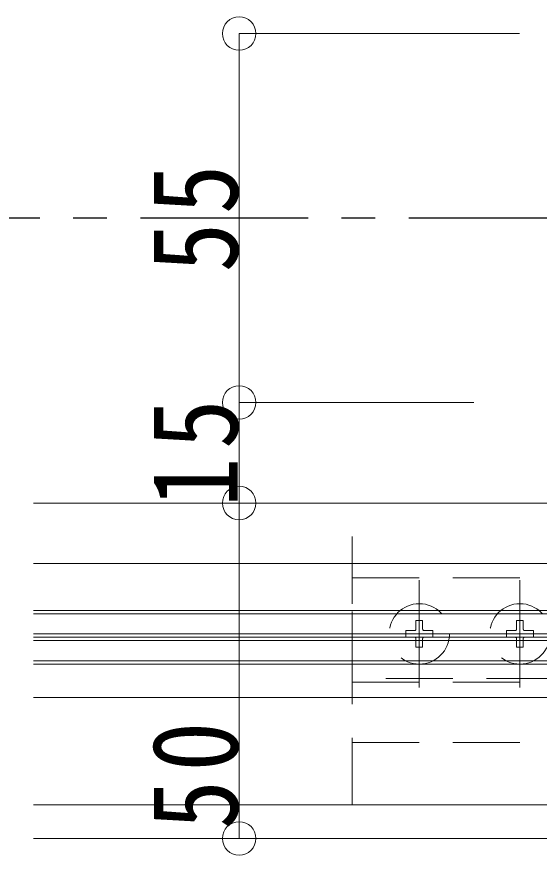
# Model space of a CAD drawing. Units: millimetres at full size, sheet at 1:5. Extents: x -1050 to 1050, y -742 to 742.
# Drawn here: x 698 to 775.9, y -346.8 to -221.8 of the extents above; entities that cross this region are included whole.
import ezdxf

# ---------------------------------------------------------------- set-up
doc = ezdxf.new("R2010")
doc.units = ezdxf.units.MM
doc.header["$LTSCALE"] = 5
doc.linetypes.add('CHAIN1', pattern=[8, 5, -1, 1, -1])
doc.linetypes.add('DASHED2', pattern=[3, 2, -1])
doc.layers.add('0-0_通り芯', color=7, linetype='CHAIN1')
for name, color, linetype, lineweight in [('0-3_寸法', 54, 'Continuous', 20), ('0-4_手摺部材', 92, 'Continuous', 20), ('0-7_ガラス', 6, 'Continuous', 20)]:
    doc.layers.add(name, color=color, linetype=linetype, lineweight=lineweight)
doc.styles.add('ＭＳ ゴシック', font='')
doc.styles.get('ＭＳ ゴシック').set_extended_font_data('MS Gothic')

# ---------------------------------------------------------------- blocks, each defined once
blk = doc.blocks.new('dimension_origin')
at = {"color": 0, "linetype": 'Continuous', "lineweight": -2}
blk.add_circle((0, 0), 1.25, dxfattribs=at)

msp = doc.modelspace()

# ---------------------------------------------------------------- linework, layer by layer
at = {"layer": '0-0_通り芯'}
msp.add_line((861.447, -251.793), (130.52, -251.793), dxfattribs=at)
at = {"layer": '0-3_寸法'}
for p, q in [((731.167, -224.293), (772.959, -224.293)), ((731.167, -279.293), (731.167, -224.293)), ((731.167, -279.293), (766.163, -279.293)), ((731.167, -294.293), (731.167, -279.293)), ((731.167, -344.293), (731.167, -294.293))]:
    msp.add_line(p, q, dxfattribs=at)
at = {"layer": '0-4_手摺部材'}
for p, q in [((783.02, -294.293), (700.52, -294.293)), ((783.32, -303.293), (700.52, -303.293)), ((811.02, -323.293), (700.52, -323.293)), ((815.02, -339.283), (700.52, -339.283)), ((815.02, -344.293), (700.52, -344.293))]:
    msp.add_line(p, q, dxfattribs=at)
at = {"layer": '0-4_手摺部材', "linetype": 'DASHED2'}
for p, q in [((748.02, -339.293), (748.02, -294.293)), ((757.52, -311.793), (758.52, -311.793)), ((757.52, -313.093), (757.52, -311.793)), ((758.52, -311.793), (758.52, -313.093)), ((772.52, -311.793), (773.52, -311.793)), ((772.52, -313.093), (772.52, -311.793)), ((773.52, -311.793), (773.52, -313.093)), ((758.72, -313.293), (760.02, -313.293)), ((760.02, -313.293), (760.02, -314.293)), ((773.72, -313.293), (775.02, -313.293)), ((775.02, -313.293), (775.02, -314.293)), ((757.32, -314.293), (756.02, -314.293)), ((757.52, -315.793), (757.52, -314.493)), ((758.52, -314.493), (758.52, -315.793)), ((760.02, -314.293), (758.72, -314.293)), ((772.32, -314.293), (771.02, -314.293)), ((772.52, -315.793), (772.52, -314.493)), ((773.52, -314.493), (773.52, -315.793)), ((775.02, -314.293), (773.72, -314.293)), ((758.52, -315.793), (757.52, -315.793)), ((773.52, -315.793), (772.52, -315.793)), ((748.02, -320.993), (817.02, -320.993)), ((748.02, -329.993), (817.02, -329.993)), ((748.02, -339.293), (817.02, -339.293))]:
    msp.add_line(p, q, dxfattribs=at)
at = {"layer": '0-4_手摺部材', "linetype": 'CHAIN1'}
for p, q in [((758.02, -321.793), (758.02, -305.793)), ((773.02, -321.793), (773.02, -305.793)), ((750.02, -313.793), (766.02, -313.793)), ((765.02, -313.793), (781.02, -313.793))]:
    msp.add_line(p, q, dxfattribs=at)
at = {"layer": '0-4_手摺部材', "linetype": 'DASHED2'}
msp.add_lwpolyline([(748.02, -305.443), (778.02, -305.443), (778.02, -320.443), (748.02, -320.443)], close=True, dxfattribs=at)
for points in [[(756.02, -314.293), (756.02, -313.293), (757.32, -313.293)], [(771.02, -314.293), (771.02, -313.293), (772.32, -313.293)]]:
    msp.add_lwpolyline(points, dxfattribs=at)
for centre in [(758.02, -313.793), (773.02, -313.793)]:
    msp.add_circle(centre, 4.5, dxfattribs=at)
for centre, start, end in [((757.32, -313.093), 270, 360), ((758.72, -313.093), 180, 270), ((772.32, -313.093), 270, 360), ((773.72, -313.093), 180, 270), ((757.32, -314.493), 0, 90), ((758.72, -314.493), 90, 180), ((772.32, -314.493), 0, 90), ((773.72, -314.493), 90, 180)]:
    msp.add_arc(centre, 0.2, start, end, dxfattribs=at)
at = {"layer": '0-7_ガラス'}
for p, q in [((791.02, -310.293), (700.52, -310.293)), ((791.02, -310.793), (700.52, -310.793)), ((791.02, -313.793), (700.52, -313.793)), ((791.02, -314.293), (700.52, -314.293)), ((791.02, -314.793), (700.52, -314.793)), ((791.02, -317.793), (700.52, -317.793)), ((791.02, -318.293), (700.52, -318.293))]:
    msp.add_line(p, q, dxfattribs=at)

# ---------------------------------------------------------------- block references
at = {"layer": '0-3_寸法', "xscale": 2, "yscale": 2}
for p, rotation in [((731.167, -224.293), 90), ((731.167, -279.293), 90), ((731.167, -279.293), 270), ((731.167, -294.293), 90), ((731.167, -294.293), 270), ((731.167, -344.293), 270)]:
    msp.add_blockref('dimension_origin', p, dxfattribs=dict(at, rotation=rotation))

# ---------------------------------------------------------------- texts
at = {"layer": '0-3_寸法', "char_height": 12.83, "attachment_point": 7, "rotation": 90, "style": 'ＭＳ ゴシック'}
for s, insert in [('\\T1.17;\\W0.85;55', (731.167, -259.918)), ('\\T1.17;\\W0.85;15', (731.167, -294.918)), ('\\T1.17;\\W0.85;50', (731.167, -342.994))]:
    msp.add_mtext(s, dxfattribs=dict(at, insert=insert))

doc.saveas('drawing.dxf')
